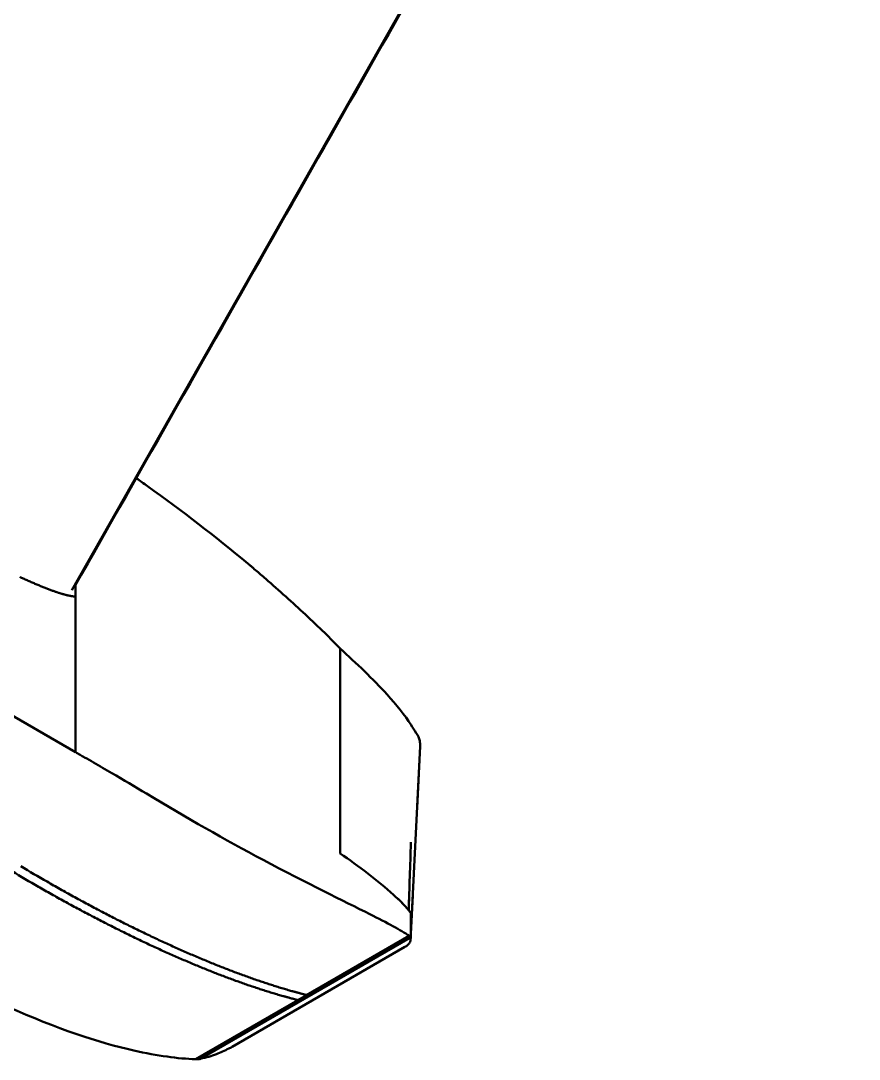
# Model space of a CAD drawing. Header units: millimetres. Extents: x 0 to 594, y 0 to 420.
# Drawn here: x 84.78 to 98.41, y 354.39 to 371.25 of the extents above; entities that cross this region are included whole.
import ezdxf

# ---------------------------------------------------------------- set-up
doc = ezdxf.new("R2010")
doc.units = ezdxf.units.MM
doc.header["$LTSCALE"] = 0.75
doc.layers.add('Sichtbar', color=7, linetype='Continuous', lineweight=50)

msp = doc.modelspace()

# ---------------------------------------------------------------- linework, layer by layer
at = {"layer": 'Sichtbar', "extrusion": (0.707107, 0.408248, 0.57735)}
for p, q in [((85.612, 362.002, 6.882), (95.91, 380.131, 32.956)), ((77.371, 364.168, 15.595), (85.674, 359.373, 8.817)), ((85.674, 362.086, 6.899), (85.674, 361.897, 7.032)), ((85.674, 361.897, 7.032), (85.674, 359.373, 8.817)), ((89.975, 357.729, 4.371), (89.975, 361.054, 2.02)), ((89.975, 357.729, 4.371), (89.975, 361.054, 2.02)), ((89.975, 357.729, 4.371), (89.975, 361.054, 2.02)), ((89.975, 357.729, 4.371), (89.975, 361.054, 2.02)), ((89.975, 357.729, 4.371), (89.975, 361.054, 2.02)), ((91.123, 356.419, 3.016), (91.274, 359.468, 0.443)), ((91.123, 356.419, 3.016), (91.274, 359.468, 0.443)), ((91.123, 356.419, 3.016), (91.274, 359.468, 0.443)), ((91.123, 356.419, 3.016), (91.274, 359.468, 0.443)), ((91.224, 358.466, 1.289), (91.274, 359.468, 0.443)), ((91.123, 356.419, 3.016), (91.154, 357.042, 2.491)), ((89.429, 355.428, 1.984), (91.093, 356.388, 3.342)), ((91.118, 356.313, 3.106), (91.12, 356.367, 3.06)), ((91.118, 356.313, 3.106), (91.12, 356.367, 3.06)), ((91.118, 356.313, 3.106), (91.12, 356.367, 3.06)), ((91.118, 356.313, 3.106), (91.12, 356.367, 3.06)), ((91.118, 356.313, 3.106), (91.12, 356.367, 3.06)), ((87.708, 354.397, 0.487), (91.105, 356.358, 3.261)), ((87.708, 354.397, 0.487), (91.105, 356.358, 3.261)), ((87.708, 354.397, 0.487), (91.105, 356.358, 3.261)), ((87.708, 354.397, 0.487), (91.105, 356.358, 3.261)), ((87.708, 354.397, 0.487), (91.105, 356.358, 3.261)), ((88.217, 354.585, 0.45), (91.027, 356.208, 2.744)), ((88.217, 354.585, 0.45), (91.027, 356.208, 2.744)), ((88.217, 354.585, 0.45), (91.027, 356.208, 2.744)), ((88.217, 354.585, 0.45), (91.027, 356.208, 2.744)), ((88.217, 354.585, 0.45), (91.027, 356.208, 2.744)), ((89.288, 355.346, 1.868), (89.429, 355.428, 1.984)), ((89.288, 355.346, 1.868), (87.625, 354.386, 0.51))]:
    msp.add_line(p, q, dxfattribs=at)
at = {"layer": 'Sichtbar'}
for points, knots in [([(98.407, 384.491, 39.138), (97.92, 383.634, 37.906), (97.432, 382.776, 36.673), (95.402, 379.204, 31.536), (93.859, 376.488, 27.632), (90.098, 369.871, 18.118), (87.881, 365.97, 12.508), (85.664, 362.068, 6.899)], [0.529867, 0.529867, 0.529867, 0.529867, 10, 10, 40, 40, 83.102051, 83.102051, 83.102051, 83.102051]), ([(86.662, 363.824, 4.45), (86.721, 363.782, 4.406), (86.782, 363.738, 4.361), (87.401, 363.294, 3.902), (87.943, 362.877, 3.508), (88.475, 362.435, 3.12)], [0.2354575, 0.2354575, 0.2354575, 0.2354575, 0.2613842, 0.2613842, 0.4912864, 0.4912864, 0.4912864, 0.4912864]), ([(89.975, 361.054, 2.02), (89.907, 361.124, 2.071), (89.836, 361.196, 2.125), (89.556, 361.472, 2.336), (89.344, 361.67, 2.492), (89.023, 361.959, 2.725), (88.914, 362.056, 2.804), (88.75, 362.199, 2.922), (88.696, 362.246, 2.962), (88.613, 362.317, 3.021), (88.585, 362.341, 3.041), (88.544, 362.376, 3.071), (88.53, 362.388, 3.08), (88.509, 362.406, 3.095), (88.502, 362.412, 3.1), (88.492, 362.421, 3.108), (88.489, 362.424, 3.11), (88.483, 362.428, 3.114), (88.482, 362.429, 3.115), (88.479, 362.432, 3.117), (88.478, 362.432, 3.118), (88.477, 362.433, 3.119), (88.476, 362.434, 3.119), (88.475, 362.435, 3.12), (88.475, 362.435, 3.12), (88.475, 362.435, 3.12)], [7.87655, 7.87655, 7.87655, 7.87655, 8.049462, 8.049462, 8.519887, 8.519887, 8.757554, 8.757554, 8.876813, 8.876813, 8.936541, 8.936541, 8.96642, 8.96642, 8.981363, 8.981363, 8.988835, 8.988835, 8.992565, 8.992565, 8.994334, 8.994334, 8.995114, 8.995114, 8.996667, 8.996667, 8.996667, 8.996667]), ([(91.274, 359.468, 0.443), (91.275, 359.497, 0.479), (91.273, 359.527, 0.514), (91.256, 359.6, 0.598), (91.237, 359.642, 0.645), (91.211, 359.682, 0.689)], [4.353803, 4.353803, 4.353803, 4.353803, 4.6330148, 4.6330148, 5.026806, 5.026806, 5.026806, 5.026806]), ([(91.274, 359.468, 0.443), (91.275, 359.497, 0.479), (91.273, 359.527, 0.514), (91.256, 359.6, 0.598), (91.237, 359.642, 0.645), (91.211, 359.682, 0.689)], [4.353803, 4.353803, 4.353803, 4.353803, 4.6330148, 4.6330148, 5.026806, 5.026806, 5.026806, 5.026806]), ([(91.274, 359.468, 0.443), (91.275, 359.497, 0.479), (91.273, 359.527, 0.514), (91.256, 359.6, 0.598), (91.237, 359.642, 0.645), (91.211, 359.682, 0.689)], [4.353803, 4.353803, 4.353803, 4.353803, 4.6330148, 4.6330148, 5.026806, 5.026806, 5.026806, 5.026806]), ([(91.274, 359.468, 0.443), (91.275, 359.497, 0.479), (91.273, 359.527, 0.514), (91.256, 359.6, 0.598), (91.237, 359.642, 0.645), (91.211, 359.682, 0.689)], [4.353803, 4.353803, 4.353803, 4.353803, 4.6330148, 4.6330148, 5.026806, 5.026806, 5.026806, 5.026806]), ([(91.274, 359.468, 0.443), (91.275, 359.497, 0.479), (91.273, 359.527, 0.514), (91.256, 359.6, 0.598), (91.237, 359.642, 0.645), (91.211, 359.682, 0.689)], [4.353803, 4.353803, 4.353803, 4.353803, 4.6330148, 4.6330148, 5.026806, 5.026806, 5.026806, 5.026806]), ([(91.093, 356.388, 3.342), (91.093, 356.388, 3.342), (91.093, 356.388, 3.342), (91.093, 356.388, 3.342), (91.093, 356.388, 3.342), (90.958, 356.483, 3.621), (90.744, 356.596, 3.951), (90.029, 356.955, 4.871), (89.443, 357.238, 5.507), (88.11, 357.948, 6.782), (87.468, 358.311, 7.342), (86.83, 358.699, 7.864)], [0, 0, 0, 0, 0.0000638, 0.0000638, 0.0001596, 0.0001596, 0.0574401, 0.0574401, 0.1420578, 0.1420578, 0.2136511, 0.2136511, 0.2136511, 0.2136511]), ([(91.123, 357.91, 2.185), (91.123, 357.907, 2.188), (91.123, 357.903, 2.191), (91.111, 357.534, 2.484), (91.099, 357.169, 2.774), (91.087, 356.804, 3.063)], [-2.825318, -2.825318, -2.825318, -2.825318, -2.795599, -2.795599, 0, 0, 0, 0]), ([(91.123, 357.91, 2.185), (91.123, 357.907, 2.188), (91.123, 357.903, 2.191), (91.111, 357.534, 2.484), (91.099, 357.169, 2.774), (91.087, 356.804, 3.063)], [-2.825318, -2.825318, -2.825318, -2.825318, -2.795599, -2.795599, 0, 0, 0, 0]), ([(91.123, 357.91, 2.185), (91.123, 357.907, 2.188), (91.123, 357.903, 2.191), (91.111, 357.534, 2.484), (91.099, 357.169, 2.774), (91.087, 356.804, 3.063)], [-2.825318, -2.825318, -2.825318, -2.825318, -2.795599, -2.795599, 0, 0, 0, 0]), ([(91.123, 357.91, 2.185), (91.123, 357.907, 2.188), (91.123, 357.903, 2.191), (91.111, 357.534, 2.484), (91.099, 357.169, 2.774), (91.087, 356.804, 3.063)], [-2.825318, -2.825318, -2.825318, -2.825318, -2.795599, -2.795599, 0, 0, 0, 0]), ([(87.625, 354.386, 0.51), (87.625, 354.386, 0.51), (87.625, 354.386, 0.51), (87.625, 354.386, 0.51), (87.624, 354.386, 0.511), (87.342, 354.395, 0.669), (87.008, 354.439, 0.9), (86.049, 354.657, 1.622), (85.366, 354.885, 2.178), (83.916, 355.527, 3.357), (83.249, 355.875, 3.897), (82.598, 356.256, 4.409)], [0, 0, 0, 0, 0.0000638, 0.0000638, 0.0001596, 0.0001596, 0.0574401, 0.0574401, 0.1420578, 0.1420578, 0.2136511, 0.2136511, 0.2136511, 0.2136511]), ([(91.105, 356.358, 3.261), (91.123, 356.325, 3.162), (91.122, 356.3, 3.056), (91.093, 356.26, 2.907), (91.079, 356.247, 2.859), (91.053, 356.226, 2.795), (91.045, 356.22, 2.778), (91.034, 356.212, 2.756), (91.031, 356.21, 2.75), (91.027, 356.208, 2.744)], [0, 0, 0, 0, 0.632542, 0.632542, 0.944197, 0.944197, 1.061756, 1.061756, 1.104733, 1.104733, 1.104733, 1.104733]), ([(91.105, 356.358, 3.261), (91.123, 356.325, 3.162), (91.122, 356.3, 3.056), (91.093, 356.26, 2.907), (91.079, 356.247, 2.859), (91.053, 356.226, 2.795), (91.045, 356.22, 2.778), (91.034, 356.212, 2.756), (91.031, 356.21, 2.75), (91.027, 356.208, 2.744)], [0, 0, 0, 0, 0.632542, 0.632542, 0.944197, 0.944197, 1.061756, 1.061756, 1.104733, 1.104733, 1.104733, 1.104733]), ([(91.105, 356.358, 3.261), (91.123, 356.325, 3.162), (91.122, 356.3, 3.056), (91.093, 356.26, 2.907), (91.079, 356.247, 2.859), (91.053, 356.226, 2.795), (91.045, 356.22, 2.778), (91.034, 356.212, 2.756), (91.031, 356.21, 2.75), (91.027, 356.208, 2.744)], [0, 0, 0, 0, 0.632542, 0.632542, 0.944197, 0.944197, 1.061756, 1.061756, 1.104733, 1.104733, 1.104733, 1.104733]), ([(91.105, 356.358, 3.261), (91.123, 356.325, 3.162), (91.122, 356.3, 3.056), (91.093, 356.26, 2.907), (91.079, 356.247, 2.859), (91.053, 356.226, 2.795), (91.045, 356.22, 2.778), (91.034, 356.212, 2.756), (91.031, 356.21, 2.75), (91.027, 356.208, 2.744)], [0, 0, 0, 0, 0.632542, 0.632542, 0.944197, 0.944197, 1.061756, 1.061756, 1.104733, 1.104733, 1.104733, 1.104733]), ([(91.105, 356.358, 3.261), (91.123, 356.325, 3.162), (91.122, 356.3, 3.056), (91.093, 356.26, 2.907), (91.079, 356.247, 2.859), (91.053, 356.226, 2.795), (91.045, 356.22, 2.778), (91.034, 356.212, 2.756), (91.031, 356.21, 2.75), (91.027, 356.208, 2.744)], [0, 0, 0, 0, 0.632542, 0.632542, 0.944197, 0.944197, 1.061756, 1.061756, 1.104733, 1.104733, 1.104733, 1.104733]), ([(88.217, 354.585, 0.45), (88.199, 354.576, 0.444), (88.181, 354.567, 0.44), (88.098, 354.526, 0.425), (88.031, 354.495, 0.424), (87.882, 354.437, 0.439), (87.796, 354.41, 0.459), (87.708, 354.397, 0.487)], [0.982644, 0.982644, 0.982644, 0.982644, 1.107544, 1.107544, 1.542531, 1.542531, 2.067911, 2.067911, 2.067911, 2.067911]), ([(88.217, 354.585, 0.45), (88.199, 354.576, 0.444), (88.181, 354.567, 0.44), (88.098, 354.526, 0.425), (88.031, 354.495, 0.424), (87.882, 354.437, 0.439), (87.796, 354.41, 0.459), (87.708, 354.397, 0.487)], [0.982644, 0.982644, 0.982644, 0.982644, 1.107544, 1.107544, 1.542531, 1.542531, 2.067911, 2.067911, 2.067911, 2.067911]), ([(88.217, 354.585, 0.45), (88.199, 354.576, 0.444), (88.181, 354.567, 0.44), (88.098, 354.526, 0.425), (88.031, 354.495, 0.424), (87.882, 354.437, 0.439), (87.796, 354.41, 0.459), (87.708, 354.397, 0.487)], [0.982644, 0.982644, 0.982644, 0.982644, 1.107544, 1.107544, 1.542531, 1.542531, 2.067911, 2.067911, 2.067911, 2.067911]), ([(88.217, 354.585, 0.45), (88.199, 354.576, 0.444), (88.181, 354.567, 0.44), (88.098, 354.526, 0.425), (88.031, 354.495, 0.424), (87.882, 354.437, 0.439), (87.796, 354.41, 0.459), (87.708, 354.397, 0.487)], [0.982644, 0.982644, 0.982644, 0.982644, 1.107544, 1.107544, 1.542531, 1.542531, 2.067911, 2.067911, 2.067911, 2.067911]), ([(88.217, 354.585, 0.45), (88.199, 354.576, 0.444), (88.181, 354.567, 0.44), (88.098, 354.526, 0.425), (88.031, 354.495, 0.424), (87.882, 354.437, 0.439), (87.796, 354.41, 0.459), (87.708, 354.397, 0.487)], [0.982644, 0.982644, 0.982644, 0.982644, 1.107544, 1.107544, 1.542531, 1.542531, 2.067911, 2.067911, 2.067911, 2.067911])]:
    msp.add_open_spline(points, degree=3, knots=knots, dxfattribs=at)
at = {"layer": 'Sichtbar', "extrusion": (-0.707107, -0.408248, -0.57735)}
for points, knots in [([(85.489, 361.933, 7.232), (85.489, 361.933, 7.232), (85.489, 361.933, 7.232), (85.489, 361.933, 7.232), (85.489, 361.933, 7.232), (85.489, 361.933, 7.232), (85.489, 361.933, 7.232), (85.489, 361.933, 7.232), (85.489, 361.933, 7.232), (85.489, 361.933, 7.233), (85.489, 361.933, 7.233), (85.489, 361.934, 7.233), (85.489, 361.934, 7.233), (85.488, 361.934, 7.233), (85.488, 361.934, 7.234), (85.488, 361.934, 7.234), (85.487, 361.934, 7.234), (85.487, 361.934, 7.235), (85.486, 361.934, 7.236), (85.486, 361.934, 7.236), (85.485, 361.935, 7.237), (85.484, 361.935, 7.238), (85.483, 361.935, 7.239), (85.482, 361.936, 7.24), (85.48, 361.936, 7.242), (85.479, 361.936, 7.243), (85.478, 361.937, 7.244), (85.476, 361.937, 7.246), (85.474, 361.938, 7.249), (85.471, 361.939, 7.251), (85.468, 361.939, 7.254), (85.465, 361.94, 7.257), (85.462, 361.941, 7.261), (85.457, 361.943, 7.265), (85.452, 361.944, 7.271), (85.446, 361.946, 7.277), (85.44, 361.948, 7.282), (85.435, 361.949, 7.288), (85.429, 361.951, 7.294), (85.421, 361.954, 7.301), (85.412, 361.957, 7.311), (85.4, 361.96, 7.323), (85.388, 361.964, 7.334), (85.376, 361.968, 7.346), (85.364, 361.972, 7.358), (85.347, 361.978, 7.375), (85.326, 361.986, 7.395), (85.301, 361.995, 7.42), (85.274, 362.004, 7.445), (85.248, 362.014, 7.471), (85.22, 362.025, 7.497), (85.193, 362.036, 7.523), (85.164, 362.047, 7.55), (85.126, 362.062, 7.586), (85.076, 362.083, 7.633), (85.015, 362.108, 7.689), (84.953, 362.135, 7.746), (84.889, 362.164, 7.805), (84.828, 362.191, 7.86), (84.788, 362.209, 7.897), (84.77, 362.218, 7.913)], [0, 0, 0, 0, 0.00003, 0.00006, 0.00012, 0.00024, 0.000361, 0.000481, 0.000721, 0.000962, 0.001443, 0.001925, 0.002406, 0.002888, 0.003851, 0.004815, 0.00578, 0.00771, 0.009642, 0.011575, 0.01351, 0.015447, 0.019326, 0.023212, 0.027105, 0.031004, 0.034911, 0.038824, 0.04667, 0.054544, 0.062444, 0.070372, 0.078326, 0.094316, 0.110412, 0.126615, 0.142924, 0.159339, 0.175858, 0.192483, 0.226043, 0.260015, 0.294396, 0.329182, 0.364368, 0.399951, 0.472288, 0.546161, 0.621535, 0.698378, 0.776653, 0.856327, 0.937365, 1.019729, 1.188299, 1.36175, 1.539792, 1.722132, 1.908474, 2.063167, 2.063167, 2.063167, 2.063167]), ([(89.288, 355.346, 1.868), (89.288, 355.346, 1.868), (89.288, 355.346, 1.868), (89.288, 355.346, 1.868), (89.288, 355.346, 1.869), (89.288, 355.346, 1.869), (89.288, 355.346, 1.869), (89.288, 355.346, 1.869), (89.288, 355.346, 1.869), (89.287, 355.346, 1.869), (89.287, 355.346, 1.869), (89.287, 355.346, 1.87), (89.287, 355.346, 1.87), (89.286, 355.347, 1.87), (89.286, 355.347, 1.871), (89.285, 355.347, 1.872), (89.284, 355.347, 1.873), (89.283, 355.347, 1.874), (89.282, 355.348, 1.875), (89.281, 355.348, 1.876), (89.28, 355.348, 1.877), (89.278, 355.349, 1.879), (89.276, 355.349, 1.881), (89.273, 355.35, 1.884), (89.271, 355.35, 1.886), (89.268, 355.351, 1.89), (89.264, 355.352, 1.894), (89.259, 355.354, 1.899), (89.254, 355.355, 1.904), (89.249, 355.356, 1.909), (89.244, 355.357, 1.915), (89.237, 355.359, 1.921), (89.229, 355.361, 1.93), (89.219, 355.364, 1.94), (89.209, 355.366, 1.951), (89.199, 355.369, 1.961), (89.186, 355.372, 1.975), (89.17, 355.377, 1.992), (89.15, 355.382, 2.013), (89.13, 355.388, 2.033), (89.109, 355.393, 2.054), (89.089, 355.399, 2.075), (89.069, 355.404, 2.096), (89.042, 355.412, 2.124), (89.008, 355.422, 2.158), (88.967, 355.433, 2.2), (88.925, 355.446, 2.242), (88.884, 355.458, 2.285), (88.842, 355.471, 2.327), (88.785, 355.488, 2.384), (88.714, 355.511, 2.455), (88.628, 355.539, 2.54), (88.541, 355.568, 2.626), (88.454, 355.598, 2.713), (88.365, 355.629, 2.799), (88.275, 355.661, 2.886), (88.185, 355.694, 2.974), (88.062, 355.74, 3.091), (87.908, 355.8, 3.238), (87.719, 355.875, 3.415), (87.528, 355.955, 3.593), (87.334, 356.038, 3.772), (87.138, 356.125, 3.951), (86.939, 356.216, 4.13), (86.738, 356.31, 4.31), (86.535, 356.408, 4.489), (86.33, 356.51, 4.669), (86.123, 356.615, 4.848), (85.915, 356.723, 5.026), (85.705, 356.834, 5.204), (85.494, 356.948, 5.382), (85.283, 357.066, 5.558), (84.999, 357.227, 5.792), (84.786, 357.352, 5.965), (84.643, 357.437, 6.079)], [0, 0, 0, 0, 0.000054, 0.00011, 0.000222, 0.000447, 0.000671, 0.000895, 0.001344, 0.001793, 0.002691, 0.003588, 0.004486, 0.005384, 0.007179, 0.008975, 0.010771, 0.014364, 0.017957, 0.021551, 0.025145, 0.02874, 0.035932, 0.043127, 0.050325, 0.057525, 0.071933, 0.086352, 0.100781, 0.115221, 0.129672, 0.144133, 0.173087, 0.202083, 0.231121, 0.260201, 0.289323, 0.347692, 0.406227, 0.464928, 0.523793, 0.582823, 0.642017, 0.701373, 0.820571, 0.940411, 1.060888, 1.181996, 1.303729, 1.426081, 1.672619, 1.921562, 2.172862, 2.426469, 2.682334, 2.940408, 3.200639, 3.462978, 3.993771, 4.532378, 5.078383, 5.631367, 6.190907, 6.756577, 7.327951, 7.904599, 8.48609, 9.071995, 9.66188, 10.255313, 10.851863, 11.451098, 12.052587, 13.26059, 13.26059, 13.26059, 13.26059]), ([(89.288, 355.346, 1.868), (89.288, 355.346, 1.868), (89.288, 355.346, 1.868), (89.288, 355.346, 1.868), (89.288, 355.346, 1.869), (89.288, 355.346, 1.869), (89.288, 355.346, 1.869), (89.288, 355.346, 1.869), (89.288, 355.346, 1.869), (89.287, 355.346, 1.869), (89.287, 355.346, 1.869), (89.287, 355.346, 1.87), (89.287, 355.346, 1.87), (89.286, 355.347, 1.87), (89.286, 355.347, 1.871), (89.285, 355.347, 1.872), (89.284, 355.347, 1.873), (89.283, 355.347, 1.874), (89.282, 355.348, 1.875), (89.281, 355.348, 1.876), (89.28, 355.348, 1.877), (89.278, 355.349, 1.879), (89.276, 355.349, 1.881), (89.273, 355.35, 1.884), (89.271, 355.35, 1.886), (89.268, 355.351, 1.89), (89.264, 355.352, 1.894), (89.259, 355.354, 1.899), (89.254, 355.355, 1.904), (89.249, 355.356, 1.909), (89.244, 355.357, 1.915), (89.237, 355.359, 1.921), (89.229, 355.361, 1.93), (89.219, 355.364, 1.94), (89.209, 355.366, 1.951), (89.199, 355.369, 1.961), (89.186, 355.372, 1.975), (89.17, 355.377, 1.992), (89.15, 355.382, 2.013), (89.13, 355.388, 2.033), (89.109, 355.393, 2.054), (89.089, 355.399, 2.075), (89.069, 355.404, 2.096), (89.042, 355.412, 2.124), (89.008, 355.422, 2.158), (88.967, 355.433, 2.2), (88.925, 355.446, 2.242), (88.884, 355.458, 2.285), (88.842, 355.471, 2.327), (88.785, 355.488, 2.384), (88.714, 355.511, 2.455), (88.628, 355.539, 2.54), (88.541, 355.568, 2.626), (88.454, 355.598, 2.713), (88.365, 355.629, 2.799), (88.275, 355.661, 2.886), (88.185, 355.694, 2.974), (88.062, 355.74, 3.091), (87.908, 355.8, 3.238), (87.719, 355.875, 3.415), (87.528, 355.955, 3.593), (87.334, 356.038, 3.772), (87.138, 356.125, 3.951), (86.939, 356.216, 4.13), (86.738, 356.31, 4.31), (86.535, 356.408, 4.489), (86.33, 356.51, 4.669), (86.123, 356.615, 4.848), (85.915, 356.723, 5.026), (85.705, 356.834, 5.204), (85.494, 356.948, 5.382), (85.283, 357.066, 5.558), (84.999, 357.227, 5.792), (84.786, 357.352, 5.965), (84.643, 357.437, 6.079)], [0, 0, 0, 0, 0.000056, 0.000112, 0.000224, 0.000448, 0.000673, 0.000897, 0.001346, 0.001795, 0.002692, 0.00359, 0.004488, 0.005385, 0.007181, 0.008977, 0.010773, 0.014365, 0.017958, 0.021552, 0.025147, 0.028742, 0.035934, 0.043129, 0.050326, 0.057526, 0.071935, 0.086354, 0.100783, 0.115223, 0.129674, 0.144135, 0.173089, 0.202085, 0.231123, 0.260203, 0.289325, 0.347694, 0.406229, 0.46493, 0.523795, 0.582825, 0.642018, 0.701375, 0.820572, 0.940413, 1.06089, 1.181998, 1.303731, 1.426083, 1.672621, 1.921564, 2.172864, 2.426471, 2.682336, 2.940409, 3.200641, 3.46298, 3.993773, 4.53238, 5.078385, 5.631369, 6.190908, 6.756579, 7.327952, 7.9046, 8.486092, 9.071996, 9.661881, 10.255314, 10.851864, 11.451099, 12.052588, 13.26059, 13.26059, 13.26059, 13.26059]), ([(84.785, 357.519, 6.194), (84.927, 357.434, 6.08), (85.14, 357.309, 5.907), (85.424, 357.148, 5.673), (85.636, 357.03, 5.497), (85.847, 356.916, 5.32), (86.056, 356.804, 5.142), (86.264, 356.696, 4.963), (86.471, 356.591, 4.784), (86.676, 356.49, 4.605), (86.879, 356.392, 4.425), (87.08, 356.298, 4.246), (87.279, 356.207, 4.066), (87.476, 356.12, 3.887), (87.67, 356.037, 3.709), (87.861, 355.957, 3.531), (88.049, 355.882, 3.354), (88.204, 355.822, 3.206), (88.326, 355.776, 3.089), (88.417, 355.743, 3.002), (88.506, 355.71, 2.915), (88.595, 355.679, 2.828), (88.683, 355.649, 2.742), (88.77, 355.62, 2.656), (88.856, 355.592, 2.57), (88.927, 355.57, 2.499), (88.983, 355.552, 2.442), (89.025, 355.54, 2.4), (89.067, 355.527, 2.358), (89.108, 355.515, 2.316), (89.149, 355.503, 2.274), (89.183, 355.493, 2.239), (89.21, 355.486, 2.211), (89.231, 355.48, 2.19), (89.251, 355.475, 2.17), (89.271, 355.469, 2.149), (89.291, 355.464, 2.128), (89.311, 355.458, 2.107), (89.328, 355.454, 2.09), (89.341, 355.45, 2.076), (89.351, 355.448, 2.066), (89.361, 355.445, 2.056), (89.371, 355.443, 2.046), (89.379, 355.441, 2.037), (89.385, 355.439, 2.03), (89.39, 355.438, 2.025), (89.395, 355.436, 2.02), (89.4, 355.435, 2.015), (89.405, 355.434, 2.01), (89.409, 355.433, 2.005), (89.412, 355.432, 2.002), (89.415, 355.431, 1.999), (89.417, 355.431, 1.997), (89.419, 355.43, 1.995), (89.421, 355.43, 1.993), (89.422, 355.43, 1.992), (89.423, 355.429, 1.99), (89.425, 355.429, 1.989), (89.426, 355.429, 1.988), (89.426, 355.429, 1.987), (89.427, 355.428, 1.986), (89.428, 355.428, 1.986), (89.428, 355.428, 1.986), (89.428, 355.428, 1.985), (89.429, 355.428, 1.985), (89.429, 355.428, 1.985), (89.429, 355.428, 1.984), (89.429, 355.428, 1.984), (89.429, 355.428, 1.984), (89.429, 355.428, 1.984), (89.429, 355.428, 1.984), (89.429, 355.428, 1.984), (89.429, 355.428, 1.984), (89.429, 355.428, 1.984), (89.429, 355.428, 1.984)], [-13.26059, -13.26059, -13.26059, -13.26059, -12.052587, -11.451098, -10.851863, -10.255313, -9.66188, -9.071995, -8.48609, -7.904599, -7.327951, -6.756577, -6.190907, -5.631367, -5.078383, -4.532378, -3.993771, -3.462978, -3.200639, -2.940408, -2.682334, -2.426469, -2.172862, -1.921562, -1.672619, -1.426081, -1.303729, -1.181996, -1.060888, -0.940411, -0.820571, -0.701373, -0.642017, -0.582823, -0.523793, -0.464928, -0.406227, -0.347692, -0.289323, -0.260201, -0.231121, -0.202083, -0.173087, -0.144133, -0.129672, -0.115221, -0.100781, -0.086352, -0.071933, -0.057525, -0.050325, -0.043127, -0.035932, -0.02874, -0.025145, -0.021551, -0.017957, -0.014364, -0.010771, -0.008975, -0.007179, -0.005384, -0.004486, -0.003588, -0.002691, -0.001793, -0.001344, -0.000895, -0.000671, -0.000447, -0.000222, -0.00011, -0.000054, 0, 0, 0, 0]), ([(89.429, 355.428, 1.984), (89.429, 355.428, 1.984), (89.429, 355.428, 1.984), (89.429, 355.428, 1.984), (89.429, 355.428, 1.984), (89.429, 355.428, 1.984), (89.429, 355.428, 1.984), (89.429, 355.428, 1.984), (89.429, 355.428, 1.984), (89.429, 355.428, 1.985), (89.429, 355.428, 1.985), (89.428, 355.428, 1.985), (89.428, 355.428, 1.986), (89.428, 355.428, 1.986), (89.427, 355.428, 1.986), (89.426, 355.429, 1.987), (89.426, 355.429, 1.988), (89.425, 355.429, 1.989), (89.423, 355.429, 1.99), (89.422, 355.43, 1.992), (89.421, 355.43, 1.993), (89.419, 355.43, 1.995), (89.417, 355.431, 1.997), (89.415, 355.431, 1.999), (89.412, 355.432, 2.002), (89.409, 355.433, 2.005), (89.405, 355.434, 2.01), (89.4, 355.435, 2.015), (89.395, 355.436, 2.02), (89.39, 355.438, 2.025), (89.385, 355.439, 2.03), (89.379, 355.441, 2.037), (89.371, 355.443, 2.046), (89.361, 355.445, 2.056), (89.351, 355.448, 2.066), (89.341, 355.45, 2.076), (89.328, 355.454, 2.09), (89.311, 355.458, 2.107), (89.291, 355.464, 2.128), (89.271, 355.469, 2.149), (89.251, 355.475, 2.17), (89.231, 355.48, 2.19), (89.21, 355.486, 2.211), (89.183, 355.493, 2.239), (89.149, 355.503, 2.274), (89.108, 355.515, 2.316), (89.067, 355.527, 2.358), (89.025, 355.54, 2.4), (88.983, 355.552, 2.442), (88.927, 355.57, 2.499), (88.856, 355.592, 2.57), (88.77, 355.62, 2.656), (88.683, 355.649, 2.742), (88.595, 355.679, 2.828), (88.506, 355.71, 2.915), (88.417, 355.743, 3.002), (88.326, 355.776, 3.089), (88.204, 355.822, 3.206), (88.049, 355.882, 3.354), (87.861, 355.957, 3.531), (87.67, 356.037, 3.709), (87.476, 356.12, 3.887), (87.279, 356.207, 4.066), (87.08, 356.298, 4.246), (86.879, 356.392, 4.425), (86.676, 356.49, 4.605), (86.471, 356.591, 4.784), (86.264, 356.696, 4.963), (86.056, 356.804, 5.142), (85.847, 356.916, 5.32), (85.636, 357.03, 5.497), (85.424, 357.148, 5.673), (85.14, 357.309, 5.907), (84.927, 357.434, 6.08), (84.785, 357.519, 6.194)], [0, 0, 0, 0, 0.000056, 0.000112, 0.000224, 0.000448, 0.000673, 0.000897, 0.001346, 0.001795, 0.002692, 0.00359, 0.004488, 0.005385, 0.007181, 0.008977, 0.010773, 0.014365, 0.017958, 0.021552, 0.025147, 0.028742, 0.035934, 0.043129, 0.050326, 0.057526, 0.071935, 0.086354, 0.100783, 0.115223, 0.129674, 0.144135, 0.173089, 0.202085, 0.231123, 0.260203, 0.289325, 0.347694, 0.406229, 0.46493, 0.523795, 0.582825, 0.642018, 0.701375, 0.820572, 0.940413, 1.06089, 1.181998, 1.303731, 1.426083, 1.672621, 1.921564, 2.172864, 2.426471, 2.682336, 2.940409, 3.200641, 3.46298, 3.993773, 4.53238, 5.078385, 5.631369, 6.190908, 6.756579, 7.327952, 7.9046, 8.486092, 9.071996, 9.661881, 10.255314, 10.851864, 11.451099, 12.052588, 13.26059, 13.26059, 13.26059, 13.26059])]:
    msp.add_open_spline(points, degree=3, knots=knots, dxfattribs=at)
at = {"layer": 'Sichtbar', "extrusion": (0.707107, 0.408248, 0.57735)}
for points, knots in [([(85.674, 361.897, 7.032), (85.674, 361.897, 7.032), (85.673, 361.897, 7.033), (85.672, 361.897, 7.034), (85.671, 361.897, 7.035), (85.669, 361.898, 7.038), (85.667, 361.898, 7.04), (85.663, 361.899, 7.044), (85.66, 361.899, 7.048), (85.654, 361.9, 7.055), (85.647, 361.901, 7.063), (85.638, 361.902, 7.072), (85.631, 361.903, 7.081), (85.621, 361.905, 7.092), (85.609, 361.906, 7.105), (85.595, 361.909, 7.12), (85.582, 361.911, 7.135), (85.569, 361.914, 7.149), (85.555, 361.917, 7.164), (85.541, 361.92, 7.179), (85.525, 361.924, 7.196), (85.508, 361.928, 7.213), (85.496, 361.932, 7.226), (85.489, 361.933, 7.232)], [0, 0, 0, 0, 0.0018546, 0.0037027, 0.0073799, 0.0146585, 0.0218378, 0.02892, 0.0428014, 0.0563195, 0.0823339, 0.1070985, 0.1307487, 0.15342, 0.1963678, 0.2370277, 0.276488, 0.3158393, 0.356175, 0.3985892, 0.4441765, 0.4940303, 0.5492424, 0.5492424, 0.5492424, 0.5492424]), ([(89.429, 355.428, 1.984), (89.438, 355.426, 1.975), (89.454, 355.422, 1.958), (89.47, 355.42, 1.94), (89.478, 355.419, 1.931)], [-1.7482966, -1.7482966, -1.7482966, -1.7482966, -1.6722688, -1.6047591, -1.6047591, -1.6047591, -1.6047591]), ([(89.478, 355.419, 1.931), (89.47, 355.42, 1.94), (89.454, 355.422, 1.958), (89.438, 355.426, 1.975), (89.429, 355.428, 1.984)], [1.6047591, 1.6047591, 1.6047591, 1.6047591, 1.6722688, 1.7482966, 1.7482966, 1.7482966, 1.7482966]), ([(89.336, 355.337, 1.816), (89.329, 355.338, 1.824), (89.313, 355.34, 1.842), (89.297, 355.344, 1.859), (89.288, 355.346, 1.868)], [1.6047591, 1.6047591, 1.6047591, 1.6047591, 1.6722688, 1.7482966, 1.7482966, 1.7482966, 1.7482966])]:
    msp.add_open_spline(points, degree=3, knots=knots, dxfattribs=at)
at = {"layer": 'Sichtbar', "extrusion": (-1, -1.71e-14, 0)}
msp.add_open_spline([(89.975, 361.054, 2.02), (89.975, 360.814, 2.19), (89.975, 360.573, 2.36), (89.975, 359.465, 3.144), (89.975, 358.597, 3.757), (89.975, 357.729, 4.371)], degree=3, knots=[-10.62593, -10.62593, -10.62593, -10.62593, -8.858738, -8.858738, -2.480269, -2.480269, -2.480269, -2.480269], dxfattribs=at)
at = {"layer": 'Sichtbar', "extrusion": (-0.112067, -0.741475, 0.661556)}
msp.add_open_spline([(90.737, 360.309, 1.314), (90.509, 360.557, 1.553), (90.233, 360.82, 1.801), (89.975, 361.054, 2.02)], degree=3, dxfattribs=at)
msp.add_open_spline([(90.737, 360.309, 1.314), (90.509, 360.557, 1.553), (90.233, 360.82, 1.801), (89.975, 361.054, 2.02)], degree=3, dxfattribs=at)
msp.add_open_spline([(90.737, 360.309, 1.314), (90.509, 360.557, 1.553), (90.233, 360.82, 1.801), (89.975, 361.054, 2.02)], degree=3, dxfattribs=at)
msp.add_open_spline([(90.737, 360.309, 1.314), (90.509, 360.557, 1.553), (90.233, 360.82, 1.801), (89.975, 361.054, 2.02)], degree=3, dxfattribs=at)
msp.add_open_spline([(90.737, 360.309, 1.314), (90.509, 360.557, 1.553), (90.233, 360.82, 1.801), (89.975, 361.054, 2.02)], degree=3, dxfattribs=at)
at = {"layer": 'Sichtbar'}
for points in [[(91.123, 359.819, 0.835), (91.027, 359.97, 0.993), (90.889, 360.139, 1.157), (90.737, 360.309, 1.314)], [(91.123, 359.819, 0.835), (91.027, 359.97, 0.993), (90.889, 360.139, 1.157), (90.737, 360.309, 1.314)], [(91.123, 359.819, 0.835), (91.027, 359.97, 0.993), (90.889, 360.139, 1.157), (90.737, 360.309, 1.314)], [(91.123, 359.819, 0.835), (91.027, 359.97, 0.993), (90.889, 360.139, 1.157), (90.737, 360.309, 1.314)], [(91.123, 359.819, 0.835), (91.027, 359.97, 0.993), (90.889, 360.139, 1.157), (90.737, 360.309, 1.314)], [(91.098, 357.135, 2.801), (91.094, 357.024, 2.888), (91.091, 356.914, 2.976), (91.087, 356.804, 3.063)], [(91.123, 356.369, 3.275), (91.113, 356.374, 3.298), (91.103, 356.381, 3.32), (91.093, 356.388, 3.342)], [(87.691, 354.387, 0.472), (87.669, 354.385, 0.485), (87.647, 354.385, 0.498), (87.625, 354.386, 0.51)]]:
    msp.add_open_spline(points, degree=3, dxfattribs=at)
at = {"layer": 'Sichtbar', "extrusion": (0.914317, 0.233826, 0.33068)}
msp.add_open_spline([(91.211, 359.682, 0.689), (91.181, 359.728, 0.738), (91.152, 359.773, 0.787), (91.123, 359.819, 0.835)], degree=3, dxfattribs=at)
msp.add_open_spline([(91.211, 359.682, 0.689), (91.181, 359.728, 0.738), (91.152, 359.773, 0.787), (91.123, 359.819, 0.835)], degree=3, dxfattribs=at)
msp.add_open_spline([(91.211, 359.682, 0.689), (91.181, 359.728, 0.738), (91.152, 359.773, 0.787), (91.123, 359.819, 0.835)], degree=3, dxfattribs=at)
msp.add_open_spline([(91.211, 359.682, 0.689), (91.181, 359.728, 0.738), (91.152, 359.773, 0.787), (91.123, 359.819, 0.835)], degree=3, dxfattribs=at)
msp.add_open_spline([(91.211, 359.682, 0.689), (91.181, 359.728, 0.738), (91.152, 359.773, 0.787), (91.123, 359.819, 0.835)], degree=3, dxfattribs=at)
at = {"layer": 'Sichtbar', "extrusion": (-7.73947e-05, -0.816452, 0.577413)}
msp.add_open_spline([(86.83, 358.699, 7.864), (86.641, 358.811, 8.021), (86.452, 358.922, 8.178), (86.164, 359.089, 8.415), (86.066, 359.146, 8.495), (85.919, 359.231, 8.616), (85.87, 359.26, 8.656), (85.797, 359.302, 8.716), (85.772, 359.317, 8.736), (85.735, 359.338, 8.767), (85.723, 359.345, 8.777), (85.705, 359.356, 8.792), (85.698, 359.359, 8.797), (85.689, 359.364, 8.804), (85.686, 359.366, 8.807), (85.681, 359.369, 8.81), (85.68, 359.37, 8.812), (85.677, 359.372, 8.814), (85.675, 359.372, 8.815), (85.674, 359.373, 8.817)], degree=3, knots=[0.050997, 0.050997, 0.050997, 0.050997, 1.665976, 1.665976, 2.500007, 2.500007, 2.917123, 2.917123, 3.125692, 3.125692, 3.229978, 3.229978, 3.282121, 3.282121, 3.308193, 3.308193, 3.32119, 3.32119, 3.333916, 3.333916, 3.333916, 3.333916], dxfattribs=at)
at = {"layer": 'Sichtbar', "extrusion": (4.13701e-10, 0.816497, -0.57735)}
msp.add_open_spline([(91.123, 356.759, 2.999), (91.048, 356.856, 3.137), (90.948, 356.958, 3.281), (90.593, 357.282, 3.739), (90.265, 357.525, 4.083), (89.975, 357.729, 4.371)], degree=3, knots=[-3.973283, -3.973283, -3.973283, -3.973283, -2.775731, -2.775731, -0.050075, -0.050075, -0.050075, -0.050075], dxfattribs=at)
at = {"layer": 'Sichtbar', "extrusion": (5.03e-13, 0.816497, -0.57735)}
msp.add_open_spline([(91.087, 356.804, 3.063), (91.019, 356.886, 3.178), (90.934, 356.971, 3.299), (90.84, 357.057, 3.42)], degree=3, dxfattribs=at)
msp.add_open_spline([(91.087, 356.804, 3.063), (91.019, 356.886, 3.178), (90.934, 356.971, 3.299), (90.84, 357.057, 3.42)], degree=3, dxfattribs=at)
msp.add_open_spline([(91.087, 356.804, 3.063), (91.019, 356.886, 3.178), (90.934, 356.971, 3.299), (90.84, 357.057, 3.42)], degree=3, dxfattribs=at)
msp.add_open_spline([(91.087, 356.804, 3.063), (91.019, 356.886, 3.178), (90.934, 356.971, 3.299), (90.84, 357.057, 3.42)], degree=3, dxfattribs=at)
msp.add_open_spline([(91.087, 356.804, 3.063), (91.019, 356.886, 3.178), (90.934, 356.971, 3.299), (90.84, 357.057, 3.42)], degree=3, dxfattribs=at)
at = {"layer": 'Sichtbar', "extrusion": (-0.905006, -0.245604, -0.347337)}
msp.add_open_spline([(91.098, 357.136, 2.8), (91.098, 357.135, 2.8), (91.098, 357.135, 2.8), (91.098, 357.135, 2.801)], degree=3, dxfattribs=at)
at = {"layer": 'Sichtbar', "extrusion": (-1, -1.02e-12, 0)}
msp.add_open_spline([(91.123, 356.369, 3.275), (91.123, 356.499, 3.183), (91.123, 356.629, 3.091), (91.123, 356.759, 2.999)], degree=3, dxfattribs=at)
at = {"layer": 'Sichtbar', "extrusion": (-0.5, 0.866025, 0)}
for points, knots in [([(89.478, 355.419, 1.931), (89.755, 355.579, 2.158), (90.032, 355.739, 2.384), (90.58, 356.055, 2.832), (90.852, 356.212, 3.053), (91.123, 356.369, 3.275)], [-4.704429, -4.704429, -4.704429, -4.704429, -2.352214, -2.352214, -0.050388, -0.050388, -0.050388, -0.050388]), ([(89.336, 355.337, 1.816), (89.36, 355.351, 1.835), (89.383, 355.364, 1.854), (89.43, 355.391, 1.893), (89.454, 355.405, 1.912), (89.478, 355.419, 1.931)], [-0.4, -0.4, -0.4, -0.4, -0.2, -0.2, 0, 0, 0, 0]), ([(87.691, 354.387, 0.472), (87.962, 354.544, 0.694), (88.233, 354.7, 0.915), (88.782, 355.017, 1.363), (89.059, 355.177, 1.59), (89.336, 355.337, 1.816)], [-4.654041, -4.654041, -4.654041, -4.654041, -2.352214, -2.352214, 0, 0, 0, 0])]:
    msp.add_open_spline(points, degree=3, knots=knots, dxfattribs=at)
at = {"layer": 'Sichtbar', "extrusion": (0.707107, 0.408248, 0.57735)}
msp.add_open_spline([(89.288, 355.346, 1.868), (89.304, 355.342, 1.851), (89.32, 355.339, 1.834), (89.336, 355.337, 1.816)], degree=3, dxfattribs=at)

doc.saveas('drawing.dxf')
